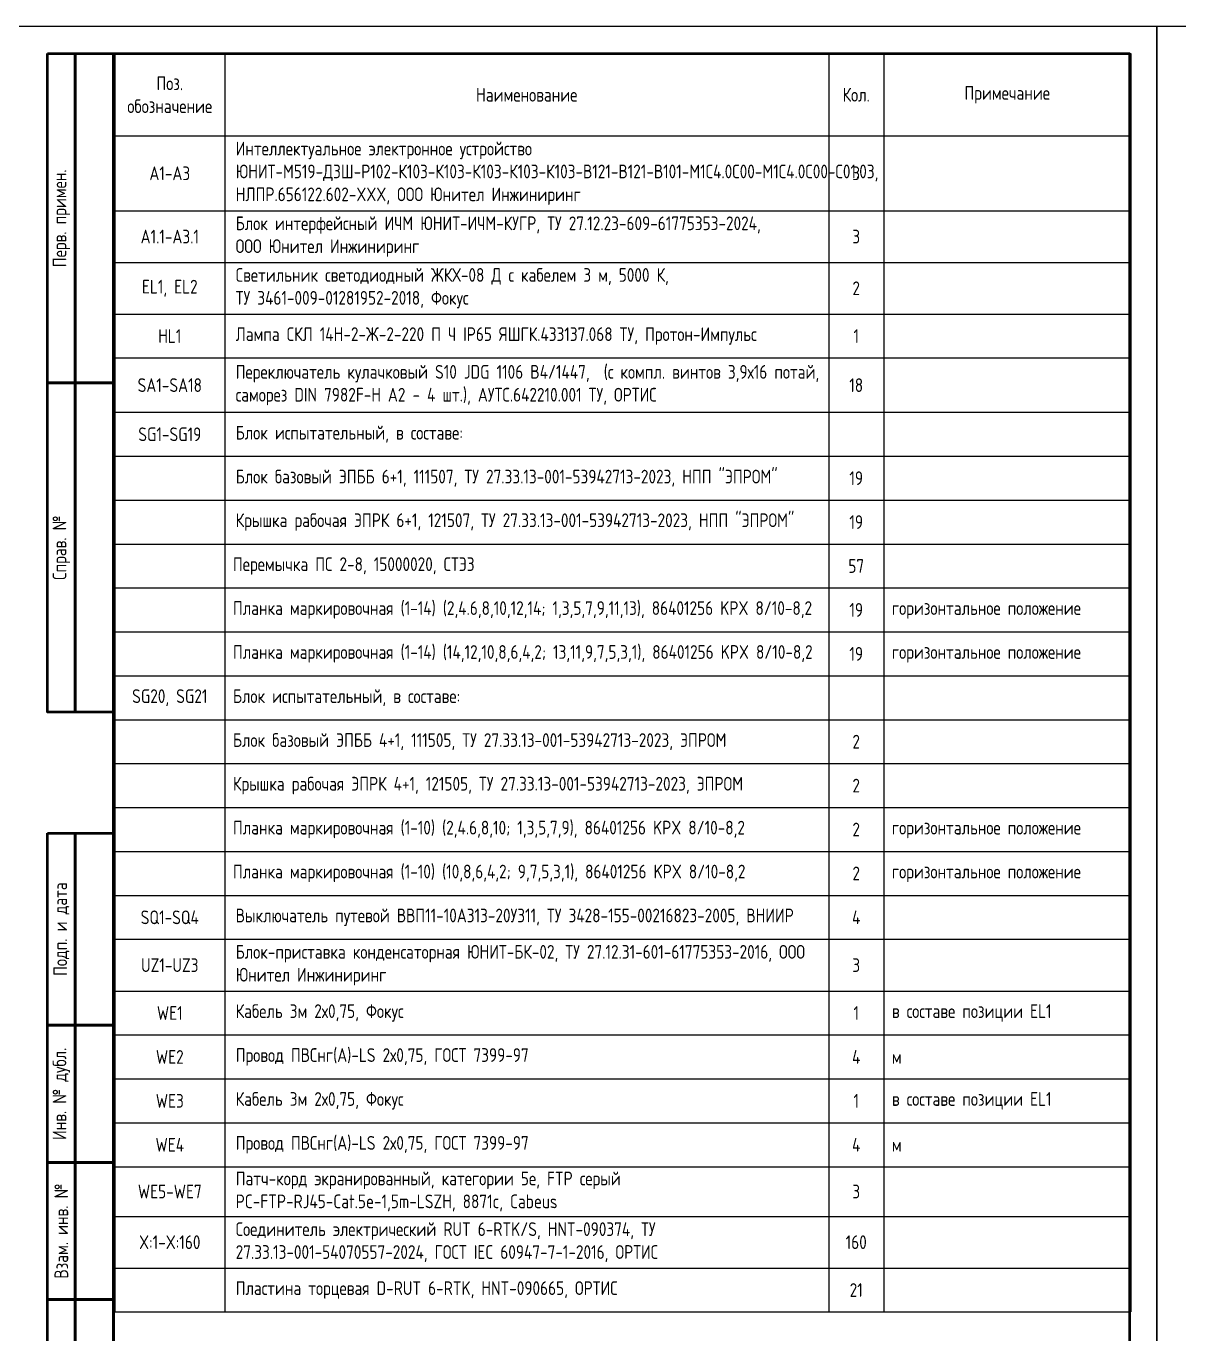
# Model space of a CAD drawing. Header units: millimetres. Extents: x -1315 to 7958, y -96 to 618.
# Drawn here: x -415.9 to -206, y 58.8 to 297 of the extents above; entities that cross this region are included whole.
import ezdxf

# ---------------------------------------------------------------- set-up
doc = ezdxf.new("R2010")
doc.units = ezdxf.units.MM
doc.styles.add('Gost_type_A', font='GOST_A.TTF')

# ---------------------------------------------------------------- blocks, each defined once
blk = doc.blocks.new('*T17')
at = {"color": 0, "lineweight": -2, "transparency": 16777216}
for p, q in [((0, 0), (185, 0)), ((0, 0), (0, -15)), ((20, 0), (20, -15)), ((130, 0), (130, -15)), ((140, 0), (140, -15)), ((185, 0), (185, -15)), ((209.75, 0), (394.75, 0)), ((209.75, 0), (209.75, -15)), ((229.75, 0), (229.75, -15)), ((339.75, 0), (339.75, -15)), ((349.75, 0), (349.75, -15)), ((394.75, 0), (394.75, -15))]:
    blk.add_line(p, q, dxfattribs=at)
at = {"color": 0, "linetype": 'ByBlock', "lineweight": -2, "transparency": 16777216}
for p, q in [((0, -15), (185, -15)), ((0, -15), (0, -229.24)), ((20, -15), (20, -229.24)), ((130, -15), (130, -229.24)), ((140, -15), (140, -89.35)), ((185, -15), (185, -229.24)), ((209.75, -15), (394.75, -15)), ((209.75, -15), (209.75, -177.5)), ((229.75, -15), (229.75, -177.5)), ((339.75, -15), (339.75, -177.5)), ((349.75, -15), (349.75, -88.25)), ((394.75, -15), (394.75, -177.5)), ((209.75, -23), (394.75, -23)), ((0, -28.63), (185, -28.63)), ((209.75, -31), (394.75, -31)), ((0, -38.06), (185, -38.06)), ((209.75, -39), (394.75, -39)), ((0, -47.45), (185, -47.45)), ((209.75, -48.25), (394.75, -48.25)), ((0, -55.45), (185, -55.45)), ((209.75, -56.25), (394.75, -56.25)), ((209.75, -64.25), (394.75, -64.25)), ((0, -65.35), (185, -65.35)), ((0, -73.35), (185, -73.35)), ((209.75, -72.25), (394.75, -72.25)), ((209.75, -80.25), (394.75, -80.25)), ((0, -81.35), (185, -81.35)), ((0, -89.35), (185, -89.35)), ((140, -89.35), (140, -153.35)), ((209.75, -88.25), (394.75, -88.25)), ((349.75, -88.25), (349.75, -96.25)), ((0, -97.35), (185, -97.35)), ((209.75, -96.25), (394.75, -96.25)), ((349.75, -96.25), (349.75, -113.5)), ((0, -105.35), (185, -105.35)), ((209.75, -105.5), (394.75, -105.5)), ((0, -113.35), (185, -113.35)), ((209.75, -113.5), (394.75, -113.5)), ((349.75, -113.5), (349.75, -121.5)), ((0, -121.35), (185, -121.35)), ((209.75, -121.5), (394.75, -121.5)), ((349.75, -121.5), (349.75, -177.5)), ((0, -129.35), (185, -129.35)), ((209.75, -129.5), (394.75, -129.5)), ((0, -137.35), (185, -137.35)), ((209.75, -137.5), (394.75, -137.5)), ((0, -145.35), (185, -145.35)), ((209.75, -145.5), (394.75, -145.5)), ((0, -153.35), (185, -153.35)), ((140, -153.35), (140, -229.24)), ((209.75, -153.5), (394.75, -153.5)), ((0, -161.35), (185, -161.35)), ((209.75, -161.5), (394.75, -161.5)), ((0, -170.78), (185, -170.78)), ((209.75, -169.5), (394.75, -169.5)), ((209.75, -177.5), (394.75, -177.5)), ((0, -178.78), (185, -178.78)), ((0, -186.78), (185, -186.78)), ((0, -194.78), (185, -194.78)), ((0, -202.78), (185, -202.78)), ((0, -211.83), (185, -211.83)), ((0, -221.24), (185, -221.24)), ((0, -229.24), (185, -229.24))]:
    blk.add_line(p, q, dxfattribs=at)
at = {"transparency": 16777216, "char_height": 2.5, "style": 'Gost_type_A'}
for s, insert, width, attachment_point in [('Поз. обозначение', (10, -7.5), 17, 5), ('Поз. обозначение', (219.75, -7.5), 17, 5), ('Наименование', (75, -7.5), 107, 5), ('Кол.', (135, -7.5), 7, 5), ('Примечание', (162.5, -7.5), 42, 5), ('Наименование', (284.75, -7.5), 107, 5), ('Кол.', (344.75, -7.5), 7, 5), ('Примечание', (372.25, -7.5), 42, 5), ('Планка маркировочная (161-405), 86401217 KPX 6/10-6,2', (231.25, -92.25), 107, 4), ('Перемычка ПС 2-8, 15000020, СТЭЗ ', (21.5, -93.35), 107, 4), ('57', (135, -93.35), 7, 5), ('19', (135, -101.35), 7, 5), ('Планка маркировочная (1-14) (14,12,10,8,6,4,2; 13,11,9,7,5,3,1), 86401256 KPX 8/10-8,2', (21.5, -109.35), 107, 4), ('19', (135, -109.35), 7, 5), ('{\\C256;Блок испытательный, в составе:}', (21.5, -117.35), 107, 4), ('Планка маркировочная (406-435), 86401217 KPX 6/10-6,2', (231.25, -117.5), 107, 4), ('Блок базовый ЭПББ 4+1, 111505, ТУ 27.33.13-001-53942713-2023, ЭПРОМ', (21.5, -125.35), 107, 4), ('2', (135, -125.35), 7, 5), ('Крышка рабочая ЭПРК 4+1, 121505, ТУ 27.33.13-001-53942713-2023, ЭПРОМ', (21.5, -133.35), 107, 4), ('2', (135, -133.35), 7, 5), ('Планка маркировочная (1-10) (2,4.6,8,10; 1,3,5,7,9), 86401256 KPX 8/10-8,2', (21.5, -141.35), 107, 4), ('2', (135, -141.35), 7, 5), ('Планка маркировочная (1-10) (10,8,6,4,2; 9,7,5,3,1), 86401256 KPX 8/10-8,2', (21.5, -149.35), 107, 4), ('2', (135, -149.35), 7, 5)]:
    blk.add_mtext(s, dxfattribs=dict(at, insert=insert, width=width, attachment_point=attachment_point))
at = {"color": 0, "transparency": 16777216, "char_height": 2.5, "style": 'Gost_type_A'}
for s, insert, width, attachment_point in [('{\\C256;Интеллектуальное электронное устройство ЮНИТ-М519-ДЗШ-Р102-К103-К103-К103-К103-К103-В121-В121-В101-М1С4.0С00-М1С4.0С00-С01.03, НЛПР.656122.602-XXX, }ООО Юнител Инжиниринг', (22, -21.81), 106, 4), ('Перемычка коммутационная SB 2-RTK/S, HNT-090979, ОРТИС', (231.75, -19), 106, 4), ('57', (344.75, -19), 7, 5), ('A1-A3', (10, -21.81), 18, 5), ('3', (135, -21.81), 7, 5), ('Перемычка FB 2-RTK/S, HNT-091821, ОРТИС', (231.75, -27), 106, 4), ('19', (344.75, -27), 7, 5), ('Блок интерфейсный ИЧМ ЮНИТ-ИЧМ-КУГР, ТУ 27.12.23-609-61775353-2024,     ООО Юнител Инжиниринг', (22, -33.34), 106, 4), ('A1.1-A3.1', (10, -33.34), 18, 5), ('3', (135, -33.34), 7, 5), ('{\\C256;Планка маркировочная (1-160), 86401256 KPX 8/10-8,2}', (231.75, -35), 106, 4), ('1', (344.75, -35), 7, 5), ('вертикальное положение', (351.25, -35), 42, 4), ('Светильник светодиодный ЖКХ-08 Д с кабелем 3 м, 5000 К,\\PТУ 3461-009-01281952-2018, Фокус ', (22, -42.75), 106, 4), ('Соединитель электрический RPV 4-MT(-P), HNT-131560, ТУ 27.33.13-001-54070557-2024, ГОСТ IEC 60947-7-1-2016, ОРТИС ', (231.75, -43.62), 106, 4), ('EL1, EL2', (10, -42.75), 18, 5), ('2', (135, -42.75), 7, 5), ('X:161-X:405', (219.75, -43.62), 18, 5), ('245', (344.75, -43.62), 7, 5), ('{\\C256;Лампа СКЛ 14Н-2-Ж-2-220 П Ч IP65 ЯШГК.433137.068 ТУ, Протон-Импульс}', (22, -51.45), 106, 4), ('HL1', (10, -51.45), 18, 5), ('1', (135, -51.45), 7, 5), ('Пластина торцевая D-RPV 4-MT(-P), HNT-131561, ОРТИС', (231.75, -52.25), 106, 4), ('14', (344.75, -52.25), 7, 5), ('{\\C256;Переключатель кулачковый S10 JDG 1106 B4/1447,  (с компл. винтов 3,9х16 потай, саморез DIN 7982F-H A2 - 4 шт.), АУТС.642210.001 ТУ, ОРТИС}', (22, -60.4), 106, 4), ('SA1-SA18', (10, -60.4), 16, 5), ('18', (135, -60.4), 6, 5), ('Перемычка FBS 2-6, HNT-091360, ОРТИС', (231.75, -60.25), 106, 4), ('7', (344.75, -60.25), 7, 5), ('Перемычка FBS 3-6, HNT-091957, ОРТИС', (231.75, -68.25), 106, 4), ('SG1-SG19', (10, -69.35), 18, 5), ('{\\C256;Блок испытательный, в составе:}', (22, -69.35), 106, 4), ('1', (344.75, -68.25), 7, 5), ('{\\C256;Блок базовый ЭПББ 6+1, 111507, ТУ 27.33.13-001-53942713-2023, НПП "ЭПРОМ"}', (22, -77.35), 106, 4), ('19', (135, -77.35), 7, 5), ('Перемычка FBS 10-6, HNT-090688, ОРТИС', (231.75, -76.25), 106, 4), ('3', (344.75, -76.25), 7, 5), ('{\\C256;Крышка рабочая ЭПРК 6+1, 121507, ТУ 27.33.13-001-53942713-2023, НПП "ЭПРОМ"}', (22, -85.35), 106, 4), ('Перемычка FBS 20-6, HNT-133475, ОРТИС', (231.75, -84.25), 106, 4), ('2', (344.75, -84.25), 7, 5), ('19', (135, -85.35), 7, 5), ('1', (344.75, -92.25), 7, 5), ('вертикальное положение', (351.25, -92.25), 42, 4), ('{\\C256;Планка маркировочная} (1-14) (2,4.6,8,10,12,14; 1,3,5,7,9,11,13){\\C256;, 86401256 KPX 8/10-8,2}', (21.5, -101.35), 107, 4), ('X:406-X:435', (219.75, -100.87), 18, 5), ('30', (344.75, -100.87), 7, 5), ('горизонтальное положение', (141.5, -101.35), 42, 4), ('горизонтальное положение', (141.5, -109.35), 42, 4), ('1', (344.75, -109.5), 7, 5), ('SG20, SG21', (10, -117.35), 18, 5), ('1', (344.75, -117.5), 7, 5), ('вертикальное положение', (351.25, -117.5), 42, 4), ('горизонтальное положение', (141.5, -141.35), 42, 4), ('горизонтальное положение', (141.5, -149.35), 42, 4), ('SQ1-SQ4', (10, -157.35), 18, 5), ('{\\C256;Выключатель путевой ВВП11-10А313-20У311, ТУ 3428-155-00216823-2005, ВНИИР }', (22, -157.35), 106, 4), ('4', (135, -157.35), 7, 5), ('{\\C256;Блок-приставка конденсаторная ЮНИТ-БК-02, ТУ 27.12.31-601-61775353-2016, }ООО Юнител Инжиниринг', (22, -166.06), 106, 4), ('UZ1-UZ3', (10, -166.06), 18, 5), ('3', (135, -166.06), 7, 5), ('WE1', (10, -174.78), 18, 5), ('Кабель 3м 2х0,75, Фокус', (22, -174.78), 106, 4), ('1', (135, -174.78), 7, 5), ('{\\C256;в составе позиции} EL1', (141.5, -174.78), 42, 4), ('Провод ПВСнг(А)-LS 2х0,75, ГОСТ 7399-97', (22, -182.78), 106, 4), ('WE2', (10, -182.78), 18, 5), ('4', (135, -182.78), 7, 5), ('{\\C256;м}', (141.5, -182.78), 42, 4), ('WE3', (10, -190.78), 18, 5), ('Кабель 3м 2х0,75, Фокус', (22, -190.78), 106, 4), ('1', (135, -190.78), 7, 5), ('{\\C256;в составе позиции} EL1', (141.5, -190.78), 42, 4), ('WE4', (10, -198.78), 18, 5), ('Провод ПВСнг(А)-LS 2х0,75, ГОСТ 7399-97', (22, -198.78), 106, 4), ('4', (135, -198.78), 7, 5), ('{\\C256;м}', (141.5, -198.78), 42, 4), ('{\\C256;Патч-корд экранированный, категории 5е, FTP серый PC-FTP-RJ45-Cat.5e-1,5m-LSZH, 8871c, Cabeus}', (22, -207.3), 106, 4), ('WE5-WE7', (10, -207.3), 18, 5), ('3', (135, -207.3), 7, 5), ('{\\C256;Соединитель электрический RUT 6-RTK/S, HNT-090374, ТУ 27.33.13-001-54070557-2024, ГОСТ IEC 60947-7-1-2016, ОРТИС}', (22, -216.53), 106, 4), ('X:1-X:160', (10, -216.53), 18, 5), ('160', (135, -216.53), 7, 5), ('{\\C256;Пластина торцевая D-RUT 6-RTK, HNT-090665, ОРТИС}', (22, -225.24), 106, 4), ('21', (135, -225.24), 7, 5)]:
    blk.add_mtext(s, dxfattribs=dict(at, insert=insert, width=width, attachment_point=attachment_point))
at = {"color": 1, "transparency": 16777216, "char_height": 2.5, "width": 106, "attachment_point": 4, "style": 'Gost_type_A'}
for s, insert in [('{\\C0;Соединитель электрический\\C256; RPV 4-MTD(-P),} {\\C256;HNT-140690, ТУ 27.33.13-001-54070557-2024, ГОСТ IEC 60947-7-1-2016, ОРТИС }', (231.75, -100.87)), ('{\\C0;Пластина торцевая D-RPV 4-MT(-P), HNT-131561, ОРТИС}', (231.75, -109.5))]:
    blk.add_mtext(s, dxfattribs=dict(at, insert=insert))
blk = doc.blocks.new('Штамп левый верхний')
at = {"lineweight": 50}
for points in [[(-12, 0), (-7, 0), (-7, -60), (-12, -60)], [(-7, 0), (0, 0), (0, -60), (-7, -60)], [(-12, -60), (-7, -60), (-7, -120), (-12, -120)], [(-7, -60), (0, -60), (0, -120), (-7, -120)]]:
    blk.add_lwpolyline(points, close=True, dxfattribs=at)
at = {"char_height": 2.5, "width": 60, "attachment_point": 5, "rotation": 90, "style": 'Gost_type_A'}
for s, insert in [('Перв. примен.', (-9.5, -30)), ('Справ. №', (-9.5, -90))]:
    blk.add_mtext(s, dxfattribs=dict(at, insert=insert))
blk = doc.blocks.new('Штамп левый нижний')
at = {"lineweight": 50}
for points in [[(-12, 145), (-7, 145), (-7, 110), (-12, 110)], [(-7, 145), (0, 145), (0, 110), (-7, 110)], [(-12, 110), (-7, 110), (-7, 85), (-12, 85)], [(-7, 110), (0, 110), (0, 85), (-7, 85)], [(-12, 85), (-7, 85), (-7, 60), (-12, 60)], [(-7, 85), (0, 85), (0, 60), (-7, 60)], [(-12, 60), (-7, 60), (-7, 25), (-12, 25)], [(-7, 60), (0, 60), (0, 25), (-7, 25)], [(-12, 25), (-7, 25), (-7, 0), (-12, 0)], [(-7, 25), (0, 25), (0, 0), (-7, 0)]]:
    blk.add_lwpolyline(points, close=True, dxfattribs=at)
at = {"char_height": 2.5, "attachment_point": 5, "rotation": 90, "style": 'Gost_type_A'}
for s, insert, width in [('Подп. и дата', (-9.5, 127.5), 35), ('Инв. № дубл.', (-9.5, 97.5), 25), ('Взам. инв. №', (-9.5, 72.5), 25), ('Подп. и дата', (-9.5, 42.5), 35), ('Инв. N подл.', (-9.5, 12.5), 25)]:
    blk.add_mtext(s, dxfattribs=dict(at, insert=insert, width=width))
blk = doc.blocks.new('Формат_А4')
blk.add_lwpolyline([(0, 297), (0, 0), (-210, 0), (-210, 297)], close=True)
at = {"lineweight": 50}
blk.add_lwpolyline([(-190, 292), (-5, 292), (-5, 5), (-190, 5)], close=True, dxfattribs=at)

msp = doc.modelspace()

# ---------------------------------------------------------------- block references
for name, p in [('Формат_А4', (-210, 0)), ('Формат_А4', (0, 0)), ('Штамп левый верхний', (-400, 292)), ('*T17', (-399.75, 292)), ('Штамп левый нижний', (-400, 5))]:
    msp.add_blockref(name, p)

doc.saveas('drawing.dxf')
